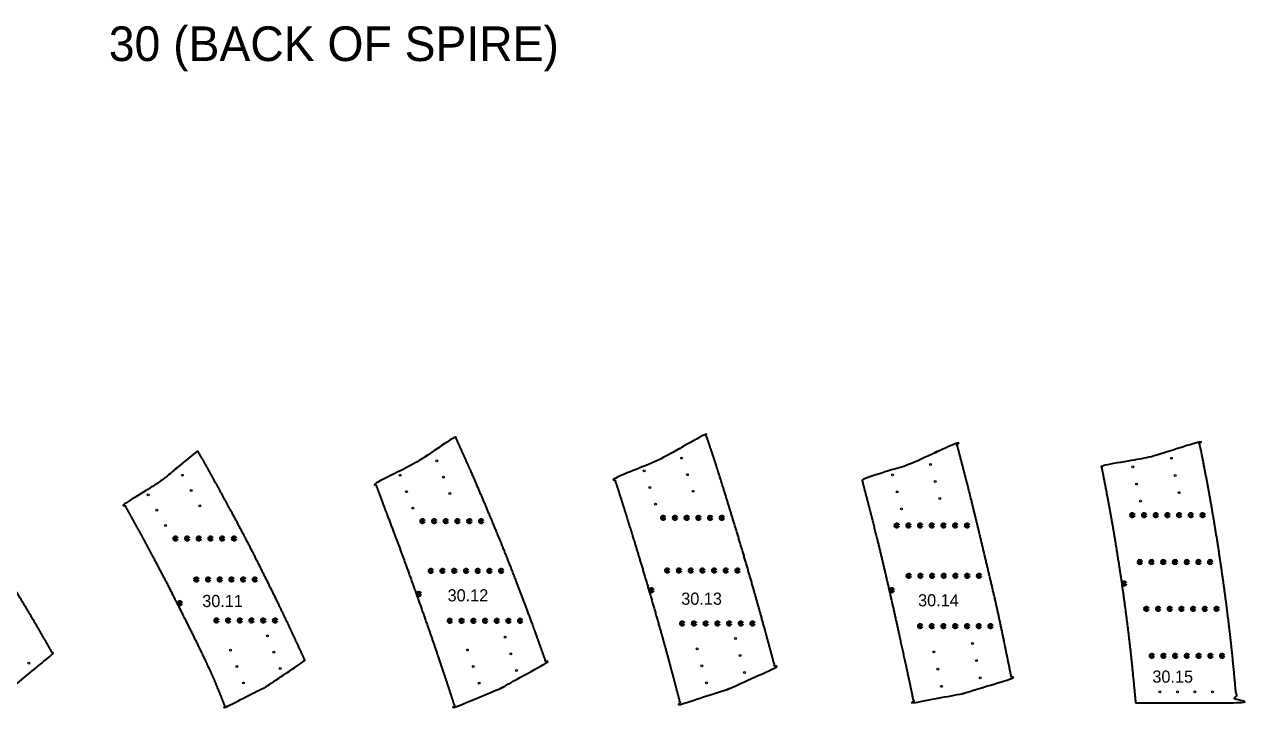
# Model space of a CAD drawing. Header units: inches. Extents: x 38 to 1289, y 27 to 969.
# Drawn here: x 869.8 to 1288.8, y 49.8 to 283.1 of the extents above; entities that cross this region are included whole.
import ezdxf

# ---------------------------------------------------------------- set-up
doc = ezdxf.new("R2010")
doc.units = ezdxf.units.IN
doc.header["$MEASUREMENT"] = 0
doc.header["$PDMODE"] = 32
doc.header["$PDSIZE"] = 1
for name, color, linetype, lineweight in [('Annotation', 7, 'Continuous', 9), ('Drilling', 3, 'Continuous', 13), ('Engrave', 4, 'Continuous', 50)]:
    doc.layers.add(name, color=color, linetype=linetype, lineweight=lineweight)
doc.styles.add('Tw Cen MT', font='')
doc.styles.get('Tw Cen MT').set_extended_font_data('Tw Cen MT')

# ---------------------------------------------------------------- blocks, each defined once
blk = doc.blocks.new('*U994')
at = {"layer": 'Engrave'}
blk.add_point((0, 0), dxfattribs=at)
blk = doc.blocks.new('*U995')
at = {"layer": 'Engrave', "color": 0, "linetype": 'ByBlock', "lineweight": -2, "transparency": 16777216}
for p in [(0, 0), (4, 0), (8, 0), (12, 0), (16, 0), (20, 0)]:
    blk.add_blockref('*U994', p, dxfattribs=at)
blk = doc.blocks.new('*U996')
at = {"layer": 'Engrave'}
blk.add_point((0, 0), dxfattribs=at)
blk = doc.blocks.new('*U997')
at = {"layer": 'Engrave', "color": 0, "linetype": 'ByBlock', "lineweight": -2, "transparency": 16777216}
for p in [(0, 0), (4, 0), (8, 0), (12, 0), (16, 0), (20, 0)]:
    blk.add_blockref('*U996', p, dxfattribs=at)
blk = doc.blocks.new('*U998')
at = {"layer": 'Engrave'}
blk.add_point((0, 0), dxfattribs=at)
blk = doc.blocks.new('*U999')
at = {"layer": 'Engrave', "color": 0, "linetype": 'ByBlock', "lineweight": -2, "transparency": 16777216}
for p in [(0, 0), (4, 0), (8, 0), (12, 0), (16, 0), (20, 0)]:
    blk.add_blockref('*U998', p, dxfattribs=at)
blk = doc.blocks.new('*U1000')
at = {"layer": 'Engrave'}
blk.add_point((0, 0), dxfattribs=at)
blk = doc.blocks.new('*U1001')
at = {"layer": 'Engrave', "color": 0, "linetype": 'ByBlock', "lineweight": -2, "transparency": 16777216}
for p in [(0, 0), (4, 0), (8, 0), (12, 0), (16, 0), (20, 0), (24, 0)]:
    blk.add_blockref('*U1000', p, dxfattribs=at)
blk = doc.blocks.new('*U1002')
at = {"layer": 'Engrave'}
blk.add_point((0, 0), dxfattribs=at)
blk = doc.blocks.new('*U1003')
at = {"layer": 'Engrave', "color": 0, "linetype": 'ByBlock', "lineweight": -2, "transparency": 16777216}
for p in [(0, 0), (4, 0), (8, 0), (12, 0), (16, 0), (20, 0)]:
    blk.add_blockref('*U1002', p, dxfattribs=at)
blk = doc.blocks.new('*U1004')
at = {"layer": 'Engrave'}
blk.add_point((0, 0), dxfattribs=at)
blk = doc.blocks.new('*U1005')
at = {"layer": 'Engrave', "color": 0, "linetype": 'ByBlock', "lineweight": -2, "transparency": 16777216}
for p in [(0, 0), (4, 0), (8, 0), (12, 0), (16, 0), (20, 0), (24, 0)]:
    blk.add_blockref('*U1004', p, dxfattribs=at)
blk = doc.blocks.new('*U1006')
at = {"layer": 'Engrave'}
blk.add_point((0, 0), dxfattribs=at)
blk = doc.blocks.new('*U1007')
at = {"layer": 'Engrave', "color": 0, "linetype": 'ByBlock', "lineweight": -2, "transparency": 16777216}
for p in [(0, 0), (4, 0), (8, 0), (12, 0), (16, 0), (20, 0), (24, 0)]:
    blk.add_blockref('*U1006', p, dxfattribs=at)
blk = doc.blocks.new('*U1008')
at = {"layer": 'Engrave'}
blk.add_point((0, 0), dxfattribs=at)
blk = doc.blocks.new('*U1009')
at = {"layer": 'Engrave', "color": 0, "linetype": 'ByBlock', "lineweight": -2, "transparency": 16777216}
for p in [(0, 0), (4, 0), (8, 0), (12, 0), (16, 0), (20, 0)]:
    blk.add_blockref('*U1008', p, dxfattribs=at)
blk = doc.blocks.new('*U1010')
at = {"layer": 'Engrave'}
blk.add_point((0, 0), dxfattribs=at)
blk = doc.blocks.new('*U1011')
at = {"layer": 'Engrave', "color": 0, "linetype": 'ByBlock', "lineweight": -2, "transparency": 16777216}
for p in [(0, 0), (4, 0), (8, 0), (12, 0), (16, 0), (20, 0), (24, 0)]:
    blk.add_blockref('*U1010', p, dxfattribs=at)
blk = doc.blocks.new('*U1012')
at = {"layer": 'Engrave'}
blk.add_point((0, 0), dxfattribs=at)
blk = doc.blocks.new('*U1013')
at = {"layer": 'Engrave', "color": 0, "linetype": 'ByBlock', "lineweight": -2, "transparency": 16777216}
for p in [(0, 0), (4, 0), (8, 0), (12, 0), (16, 0), (20, 0), (24, 0)]:
    blk.add_blockref('*U1012', p, dxfattribs=at)
blk = doc.blocks.new('*U1014')
at = {"layer": 'Engrave'}
blk.add_point((0, 0), dxfattribs=at)
blk = doc.blocks.new('*U1015')
at = {"layer": 'Engrave', "color": 0, "linetype": 'ByBlock', "lineweight": -2, "transparency": 16777216}
for p in [(0, 0), (4, 0), (8, 0), (12, 0), (16, 0), (20, 0), (24, 0)]:
    blk.add_blockref('*U1014', p, dxfattribs=at)
blk = doc.blocks.new('*U1016')
at = {"layer": 'Engrave'}
blk.add_point((0, 0), dxfattribs=at)
blk = doc.blocks.new('*U1017')
at = {"layer": 'Engrave', "color": 0, "linetype": 'ByBlock', "lineweight": -2, "transparency": 16777216}
for p in [(0, 0), (4, 0), (8, 0), (12, 0), (16, 0), (20, 0), (24, 0)]:
    blk.add_blockref('*U1016', p, dxfattribs=at)
blk = doc.blocks.new('*U1018')
at = {"layer": 'Engrave'}
blk.add_point((0, 0), dxfattribs=at)
blk = doc.blocks.new('*U1019')
at = {"layer": 'Engrave', "color": 0, "linetype": 'ByBlock', "lineweight": -2, "transparency": 16777216}
for p in [(0, 0), (4, 0), (8, 0), (12, 0), (16, 0), (20, 0), (24, 0)]:
    blk.add_blockref('*U1018', p, dxfattribs=at)
blk = doc.blocks.new('*U1020')
at = {"layer": 'Engrave'}
blk.add_point((0, 0), dxfattribs=at)
blk = doc.blocks.new('*U1021')
at = {"layer": 'Engrave', "color": 0, "linetype": 'ByBlock', "lineweight": -2, "transparency": 16777216}
for p in [(0, 0), (4, 0), (8, 0), (12, 0), (16, 0), (20, 0), (24, 0)]:
    blk.add_blockref('*U1020', p, dxfattribs=at)
blk = doc.blocks.new('*U1022')
at = {"layer": 'Engrave'}
blk.add_point((0, 0), dxfattribs=at)
blk = doc.blocks.new('*U1023')
at = {"layer": 'Engrave', "color": 0, "linetype": 'ByBlock', "lineweight": -2, "transparency": 16777216}
for p in [(0, 0), (4, 0), (8, 0), (12, 0), (16, 0), (20, 0), (24, 0)]:
    blk.add_blockref('*U1022', p, dxfattribs=at)
blk = doc.blocks.new('*U1024')
at = {"layer": 'Engrave'}
blk.add_point((0, 0), dxfattribs=at)
blk = doc.blocks.new('*U1025')
at = {"layer": 'Engrave', "color": 0, "linetype": 'ByBlock', "lineweight": -2, "transparency": 16777216}
for p in [(0, 0), (4, 0), (8, 0), (12, 0), (16, 0), (20, 0), (24, 0)]:
    blk.add_blockref('*U1024', p, dxfattribs=at)

msp = doc.modelspace()

# ---------------------------------------------------------------- linework, layer by layer
for points, weights, knots in [([(1032.64, 56.87), (1027.32, 54.65), (1022, 52.43), (1016.67, 50.2), (1016.02, 52.21), (1013.62, 59.57), (1009.36, 72.26), (1003.77, 88.26), (997.98, 104.27), (993.1, 117.02), (990.31, 124.5), (989.5, 126.64), (994.2, 129.01), (998.9, 131.38), (1003.61, 133.75), (1003.64, 133.76), (1003.68, 133.79), (1003.71, 133.81), (1008.08, 136.75), (1012.44, 139.7), (1016.81, 142.64), (1017.78, 140.51), (1021.14, 133.07), (1026.71, 120.29), (1033.32, 104.29), (1039.57, 88.28), (1044.37, 75.31), (1047.06, 67.67), (1047.84, 65.38), (1042.81, 62.56), (1037.78, 59.74), (1032.75, 56.92), (1032.71, 56.9), (1032.68, 56.88), (1032.64, 56.87)], [1, 1, 1, 1, 1, 1, 1, 1, 1, 1, 1, 1, 1, 1, 1, 0.998667398082, 0.998667398082, 1, 1, 1, 1, 1, 1, 1, 1, 1, 1, 1, 1, 1, 1, 1, 0.998889842039, 0.998889842039, 1], [0, 0, 0, 0, 1, 1, 1, 7.337905, 24.215282, 41.162644, 58.183384, 75.281017, 82.126941, 82.126941, 82.126941, 83.126941, 83.126941, 83.126941, 83.253419, 83.253419, 83.253419, 84.253419, 84.253419, 84.253419, 91.287793, 108.740988, 126.051965, 143.23038, 160.285332, 167.542196, 167.542196, 167.542196, 168.542196, 168.542196, 168.542196, 168.657633, 168.657633, 168.657633, 168.657633]), ([(1110.11, 56.51), (1104.61, 54.74), (1099.12, 52.97), (1093.62, 51.2), (1093.34, 52.25), (1091.66, 58.64), (1088.56, 70.39), (1084, 86.38), (1079.27, 102.38), (1074.95, 116.36), (1072.18, 125), (1071.11, 128.32), (1076.43, 130.55), (1081.76, 132.77), (1087.08, 134.99), (1087.11, 135), (1087.15, 135.02), (1087.18, 135.04), (1092.22, 137.86), (1097.25, 140.68), (1102.28, 143.5), (1103.33, 140.46), (1106.13, 132.11), (1110.38, 118.37), (1115.22, 102.38), (1119.83, 86.38), (1123.39, 73.49), (1125.4, 65.93), (1125.99, 63.72), (1120.73, 61.33), (1115.47, 58.94), (1110.22, 56.55), (1110.18, 56.53), (1110.15, 56.52), (1110.11, 56.51)], [1, 1, 1, 1, 1, 1, 1, 1, 1, 1, 1, 1, 1, 1, 1, 0.998889842039, 0.998889842039, 1, 1, 1, 1, 1, 1, 1, 1, 1, 1, 1, 1, 1, 1, 1, 0.998891885543, 0.998891885543, 1], [0, 0, 0, 0, 1, 1, 1, 4.254206, 20.815547, 37.444846, 54.131578, 70.87874, 81.351514, 81.351514, 81.351514, 82.351514, 82.351514, 82.351514, 82.46695, 82.46695, 82.46695, 83.46695, 83.46695, 83.46695, 93.119605, 109.888987, 126.598295, 143.250413, 159.84815, 166.71229, 166.71229, 166.71229, 167.71229, 167.71229, 167.71229, 167.827621, 167.827621, 167.827621, 167.827621]), ([(1190.16, 54.93), (1184.52, 53.88), (1178.88, 52.84), (1173.25, 51.79), (1172.21, 56.89), (1169.97, 67.31), (1166.5, 83.07), (1162.85, 99.09), (1159.19, 114.04), (1156.67, 123.63), (1155.54, 127.91), (1161.04, 129.68), (1166.53, 131.45), (1172.03, 133.22), (1172.07, 133.23), (1172.1, 133.24), (1172.14, 133.26), (1177.39, 135.65), (1182.65, 138.04), (1187.91, 140.43), (1188.73, 137.31), (1190.93, 128.86), (1194.41, 115.08), (1198.18, 99.06), (1202.01, 83.11), (1204.65, 70.05), (1206.23, 62.37), (1206.71, 60.03), (1201.23, 58.34), (1195.75, 56.65), (1190.27, 54.95), (1190.23, 54.94), (1190.2, 54.93), (1190.16, 54.93)], [1, 1, 1, 1, 1, 1, 1, 1, 1, 1, 1, 1, 1, 1, 0.998891885543, 0.998891885543, 1, 1, 1, 1, 1, 1, 1, 1, 1, 1, 1, 1, 1, 1, 1, 0.998876211268, 0.998876211268, 1], [0, 0, 0, 0, 1, 1, 1, 16.607374, 32.9914, 49.407916, 65.882091, 79.163979, 79.163979, 79.163979, 80.163979, 80.163979, 80.163979, 80.279309, 80.279309, 80.279309, 81.279309, 81.279309, 81.279309, 90.961256, 107.458356, 123.909066, 140.337301, 156.683001, 163.859041, 163.859041, 163.859041, 164.859041, 164.859041, 164.859041, 164.975184, 164.975184, 164.975184, 164.975184]), ([(1248.96, 51.79), (1248.46, 57.13), (1247.45, 67.81), (1245.49, 83.81), (1243.19, 99.82), (1240.51, 115.82), (1238.43, 126.71), (1237.3, 132.28), (1237.25, 132.52), (1242.89, 133.57), (1248.53, 134.61), (1254.16, 135.66), (1254.2, 135.66), (1254.24, 135.67), (1254.28, 135.69), (1259.75, 137.38), (1265.23, 139.07), (1270.71, 140.76), (1271.32, 137.77), (1273, 129.47), (1275.46, 115.82), (1278.02, 99.82), (1280.22, 83.81), (1282.09, 67.81), (1283.05, 57.13), (1283.52, 51.79), (1272, 51.79), (1260.48, 51.79), (1248.96, 51.79)], [1, 1, 1, 1, 1, 1, 1, 1, 1, 1, 1, 1, 0.998876211268, 0.998876211268, 1, 1, 1, 1, 1, 1, 1, 1, 1, 1, 1, 1, 1, 1, 1], [0, 0, 0, 0, 16.077701, 32.195123, 48.36076, 64.583328, 80.871802, 81.618503, 81.618503, 81.618503, 82.618503, 82.618503, 82.618503, 82.734646, 82.734646, 82.734646, 83.734646, 83.734646, 83.734646, 92.882485, 109.14452, 125.346791, 141.497394, 157.604203, 173.674904, 173.674904, 173.674904, 174.674904, 174.674904, 174.674904, 174.674904]), ([(867.55, 58.58), (867.51, 58.55), (867.48, 58.53), (867.44, 58.51), (863.08, 55.74), (858.71, 52.97), (854.34, 50.2), (853.52, 51.64), (849.61, 58.47), (842.3, 70.65), (832.05, 86.67), (821.72, 101.78), (814.68, 111.47), (811.39, 115.88), (815.7, 119.15), (820.02, 122.42), (824.33, 125.68), (824.37, 125.71), (824.4, 125.73), (824.43, 125.76), (828.31, 129.53), (832.19, 133.3), (836.08, 137.08), (836.71, 136.22), (841.21, 130.15), (849.14, 118.78), (859.06, 102.52), (868.98, 86.62), (875.65, 75.21), (879.1, 69.17), (879.48, 68.5), (875.5, 65.19), (871.52, 61.89), (867.55, 58.58)], [1, 0.998619057753, 0.998619057753, 1, 1, 1, 1, 1, 1, 1, 1, 1, 1, 1, 1, 1, 1, 0.99873939356, 0.99873939356, 1, 1, 1, 1, 1, 1, 1, 1, 1, 1, 1, 1, 1, 1, 1], [0, 0, 0, 0, 0.128752, 0.128752, 0.128752, 1.128752, 1.128752, 1.128752, 6.088284, 24.740631, 43.739192, 63.122081, 79.653837, 79.653837, 79.653837, 80.653837, 80.653837, 80.653837, 80.77685, 80.77685, 80.77685, 81.77685, 81.77685, 81.77685, 84.974692, 104.452217, 123.331449, 142.113326, 160.663081, 162.975967, 162.975967, 162.975967, 163.975967, 163.975967, 163.975967, 163.975967]), ([(952.34, 57.31), (947.64, 54.94), (942.94, 52.57), (938.24, 50.2), (937.01, 53.42), (933.6, 62.12), (926.81, 75.87), (918.8, 91.88), (911.06, 106.43), (905.97, 115.61), (903.77, 119.49), (908.14, 122.26), (912.5, 125.03), (916.87, 127.79), (916.91, 127.82), (916.94, 127.84), (916.97, 127.87), (920.95, 131.17), (924.93, 134.48), (928.9, 137.78), (931.55, 133.14), (937.1, 123.2), (945.26, 107.88), (953.39, 91.87), (960.1, 77.98), (964.08, 69.41), (965.54, 66.2), (961.18, 63.26), (956.81, 60.32), (952.45, 57.37), (952.41, 57.35), (952.38, 57.33), (952.34, 57.31)], [1, 1, 1, 1, 1, 1, 1, 1, 1, 1, 1, 1, 1, 1, 0.998619057753, 0.998619057753, 1, 1, 1, 1, 1, 1, 1, 1, 1, 1, 1, 1, 1, 1, 0.998667398082, 0.998667398082, 1], [0, 0, 0, 0, 1, 1, 1, 11.332239, 29.030167, 46.950895, 65.064584, 78.447712, 78.447712, 78.447712, 79.447712, 79.447712, 79.447712, 79.576464, 79.576464, 79.576464, 80.576464, 80.576464, 80.576464, 96.597187, 114.729369, 132.673725, 150.442874, 161.014188, 161.014188, 161.014188, 162.014188, 162.014188, 162.014188, 162.140666, 162.140666, 162.140666, 162.140666])]:
    msp.add_rational_spline(points, weights, degree=3, knots=knots)
at = {"layer": 'Drilling'}
for centre in [(1010.53, 134.32), (1094.05, 135.27), (1261.22, 135.17), (1081.28, 130.88), (1096, 129.59), (1179.02, 133.03), (1248.04, 132.26), (923.68, 129.38), (997.97, 129.37), (1012.73, 128.74), (1165.99, 129.52), (1180.58, 127.24), (1249.33, 126.4), (1262.51, 129.31), (911.96, 122.69), (926.66, 124.17), (1000.17, 123.79), (1014.93, 123.15), (1083.23, 125.21), (1097.95, 123.91), (1167.55, 123.72), (1182.14, 121.44), (1263.8, 123.45), (914.94, 117.48), (929.64, 118.96), (1002.37, 118.21), (1085.18, 119.53), (1169.11, 117.93), (1250.62, 120.54), (917.92, 112.27), (952.68, 74.63), (1033.78, 74.17), (1112.42, 73.7), (1193.34, 72.01), (940.11, 69.69), (954.87, 69.05), (1021.01, 69.79), (1035.72, 68.5), (1099.38, 70.19), (1113.98, 67.91), (1180.15, 69.1), (871.28, 65.3), (942.31, 64.11), (957.07, 63.47), (1022.95, 64.11), (1037.67, 62.82), (1100.94, 64.39), (1181.45, 63.24), (1194.63, 66.15), (944.51, 58.52), (1024.9, 58.44), (1102.51, 58.6), (1115.54, 62.11), (1195.92, 60.29), (1182.74, 57.38), (1257.24, 55.54), (1263.24, 55.54), (1269.24, 55.54), (1275.24, 55.54)]:
    msp.add_circle(centre, 0.323, dxfattribs=at)
at = {"layer": 'Engrave'}
for p in [(1245.07, 92.44), (1004.4, 88.88), (1083.74, 90.17), (1165.73, 90.16), (922.8, 85.71)]:
    msp.add_point(p, dxfattribs=at)

# ---------------------------------------------------------------- block references
at = {"layer": 'Engrave', "xscale": -1}
for name, p in [('*U1003', (1025.6, 113.77)), ('*U1009', (1107.78, 114.86)), ('*U1025', (1271.86, 115.79)), ('*U1015', (1191.44, 112.29)), ('*U997', (941.29, 107.79)), ('*U1005', (1032.48, 96.77)), ('*U1011', (1113.15, 96.86)), ('*U1023', (1274.43, 99.79)), ('*U999', (948.44, 93.83)), ('*U1017', (1195.54, 95.1)), ('*U1021', (1276.64, 83.79)), ('*U995', (955.29, 79.86)), ('*U1001', (1038.98, 79.77)), ('*U1007', (1118.26, 78.86)), ('*U1013', (1199.45, 77.92)), ('*U1019', (1278.5, 67.79))]:
    msp.add_blockref(name, p, dxfattribs=at)

# ---------------------------------------------------------------- texts
at = {"color": 7, "insert": (898.56, 267.14), "char_height": 11.8125, "attachment_point": 7, "line_spacing_factor": 0.481418, "style": 'Tw Cen MT'}
msp.add_mtext('30 (BACK OF SPIRE)', dxfattribs=at)
at = {"layer": 'Annotation', "color": 7, "char_height": 7, "attachment_point": 7, "line_spacing_factor": 0.481418, "style": 'Tw Cen MT'}
for s, insert in [('{\\H0.59259x;30.11}', (930.45, 84.37)), ('{\\H0.59259x;30.12}', (1014.18, 86.3)), ('{\\H0.59259x;30.13}', (1093.92, 85.15)), ('{\\H0.59259x;30.14}', (1174.74, 84.6)), ('{\\H0.59259x;30.15}', (1254.7, 58.57))]:
    msp.add_mtext(s, dxfattribs=dict(at, insert=insert))

doc.saveas('drawing.dxf')
